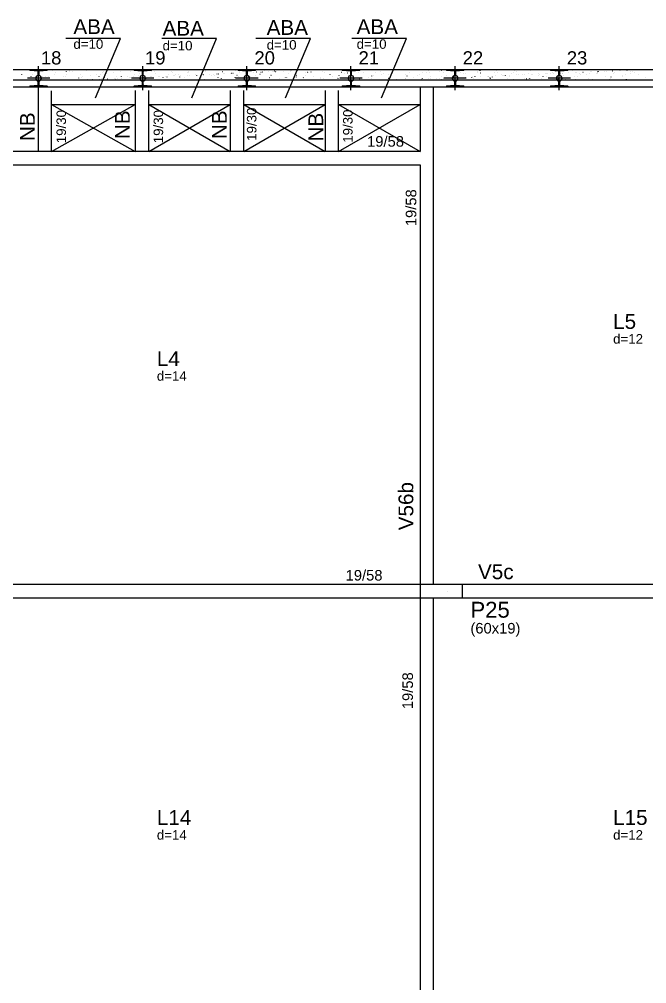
# Model space of a CAD drawing. Header units: millimetres. Extents: x 4424 to 9312, y 4538 to 9372.
# Drawn here: x 6776 to 7667, y 7634 to 9004 of the extents above; entities that cross this region are included whole.
import ezdxf

# ---------------------------------------------------------------- set-up
doc = ezdxf.new("R2010")
doc.units = ezdxf.units.MM
for name, color, linetype in [('1', 4, 'Continuous'), ('10', 13, 'Continuous'), ('11', 22, 'Continuous'), ('12', 3, 'Continuous'), ('13', 76, 'Continuous'), ('19', 5, 'Continuous'), ('241', 12, 'Continuous'), ('242', 3, 'Continuous'), ('26', 1, 'Continuous'), ('3', 2, 'Continuous'), ('49', 20, 'Continuous'), ('51', 6, 'Continuous'), ('52', 21, 'Continuous'), ('8', 5, 'Continuous'), ('9', 3, 'Continuous')]:
    doc.layers.add(name, color=color, linetype=linetype)
doc.styles.get("Standard").update_dxf_attribs({"font": 'arial.ttf'})

# ---------------------------------------------------------------- blocks, each defined once
blk = doc.blocks.new('_H9EFD498501-005')
for p, q in [((2470.034958, 4535.553027), (2470.044747, 4535.627386)), ((2482.174109, 4541.280702), (2482.247331, 4541.296935)), ((2482.78627, 4542.369462), (2482.79606, 4542.443821)), ((2485.835219, 4542.092351), (2485.908442, 4542.108584)), ((2485.880822, 4536.316236), (2485.92648, 4536.375737)), ((2489.624705, 4541.195359), (2489.670362, 4541.25486)), ((2493.946795, 4537.102664), (2493.956584, 4537.177022)), ((2513.856665, 4541.149374), (2513.902322, 4541.208875)), ((2516.578319, 4536.017374), (2516.651541, 4536.033607)), ((2517.785211, 4538.094612), (2517.795001, 4538.16897)), ((2533.785536, 4539.832123), (2533.858758, 4539.848356)), ((2534.230599, 4536.075512), (2534.276256, 4536.135013)), ((2537.446646, 4540.643771), (2537.519868, 4540.660004)), ((2537.974482, 4540.954635), (2538.020139, 4541.014136)), ((2541.799838, 4540.425011), (2541.809627, 4540.49937)), ((2552.960362, 4535.158212), (2552.970152, 4535.232571)), ((2562.206441, 4540.90865), (2562.252098, 4540.968151)), ((2565.711675, 4541.974647), (2565.721464, 4542.049006)), ((2568.189746, 4534.568795), (2568.262968, 4534.585028)), ((2576.798779, 4536.150161), (2576.808568, 4536.224519)), ((2582.580375, 4535.834788), (2582.626032, 4535.89429)), ((2585.396963, 4538.383543), (2585.470185, 4538.399776)), ((2586.324258, 4540.713911), (2586.369915, 4540.773413)), ((2589.058073, 4539.195191), (2589.131295, 4539.211424)), ((2589.550091, 4542.966596), (2589.559881, 4543.040954)), ((2600.813405, 4538.48056), (2600.823195, 4538.554918)), ((2602.238069, 4542.117126), (2602.311292, 4542.133359)), ((2610.556218, 4540.667926), (2610.601875, 4540.727428)), ((2624.725242, 4540.030196), (2624.735032, 4540.104555)), ((2630.930152, 4535.594064), (2630.975809, 4535.653566)), ((2634.674035, 4540.473187), (2634.719692, 4540.532689)), ((2635.812346, 4534.205709), (2635.822135, 4534.280068)), ((2637.00839, 4536.934963), (2637.081612, 4536.951196)), ((2640.6695, 4537.746612), (2640.742722, 4537.762845)), ((2648.563659, 4541.022145), (2648.573448, 4541.096503)), ((2653.849496, 4540.668546), (2653.922718, 4540.684779)), ((2658.905994, 4540.427202), (2658.951651, 4540.486704)), ((2659.826973, 4536.536109), (2659.836762, 4536.610467)), ((2679.279928, 4535.353341), (2679.325585, 4535.412842)), ((2683.023811, 4540.232464), (2683.069468, 4540.291965)), ((2683.73881, 4538.085745), (2683.748599, 4538.160103)), ((2685.098064, 4533.905286), (2685.172993, 4533.908558)), ((2686.971279, 4533.987072), (2687.046208, 4533.990344)), ((2688.619817, 4535.486383), (2688.693039, 4535.502616)), ((2692.280927, 4536.298032), (2692.354149, 4536.314265)), ((2695.812856, 4534.373104), (2695.887785, 4534.376375)), ((2705.460923, 4539.219967), (2705.534145, 4539.2362)), ((2705.928219, 4534.81475), (2706.003148, 4534.818022)), ((2707.255771, 4540.186479), (2707.301428, 4540.24598)), ((2707.577226, 4539.077693), (2707.587015, 4539.152052)), ((2707.801435, 4534.896537), (2707.876363, 4534.899808)), ((2716.643012, 4535.282568), (2716.71794, 4535.28584)), ((2718.84054, 4534.591657), (2718.850329, 4534.666016)), ((2722.66814, 4543.034715), (2722.741363, 4543.050948)), ((2726.758375, 4535.724215), (2726.833303, 4535.727486)), ((2727.629705, 4535.112617), (2727.675362, 4535.172118)), ((2728.63159, 4535.806001), (2728.706519, 4535.809272)), ((2731.373588, 4539.99174), (2731.419245, 4540.051241)), ((2731.591853, 4541.408093), (2731.601642, 4541.482451)), ((2737.473167, 4536.192032), (2737.548096, 4536.195304)), ((2740.231244, 4534.037803), (2740.304466, 4534.054036)), ((2742.752377, 4536.141294), (2742.762167, 4536.215652)), ((2743.892354, 4534.849452), (2743.965576, 4534.865685)), ((2747.58853, 4536.633679), (2747.663459, 4536.63695)), ((2749.461746, 4536.715465), (2749.536674, 4536.718737)), ((2755.50369, 4542.957729), (2755.513479, 4543.032087)), ((2755.605547, 4539.945755), (2755.651204, 4540.005256)), ((2757.07235, 4537.771387), (2757.145572, 4537.78762)), ((2758.002545, 4543.069584), (2758.014964, 4543.085768)), ((2758.303322, 4537.101497), (2758.378251, 4537.104768)), ((2766.590793, 4537.133242), (2766.600583, 4537.207601)), ((2768.418686, 4537.543143), (2768.493614, 4537.546414)), ((2770.291901, 4537.624929), (2770.36683, 4537.628201)), ((2774.279567, 4541.586135), (2774.352789, 4541.602368)), ((2775.979481, 4534.871893), (2776.025138, 4534.931395)), ((2777.940677, 4542.397784), (2778.0139, 4542.414017)), ((2779.133478, 4538.010961), (2779.208406, 4538.014232)), ((2779.723364, 4539.751016), (2779.769021, 4539.810518)), ((2789.248841, 4538.452607), (2789.32377, 4538.455879)), ((2790.60542, 4539.463641), (2790.61521, 4539.538)), ((2791.122057, 4538.534394), (2791.196985, 4538.537665)), ((2799.963633, 4538.920425), (2800.038562, 4538.923697)), ((2801.765945, 4534.196842), (2801.775734, 4534.271201)), ((2803.955324, 4539.705031), (2804.000981, 4539.764533)), ((2806.352322, 4542.82886), (2806.397979, 4542.888361)), ((2808.683777, 4536.322807), (2808.756999, 4536.33904)), ((2810.078997, 4539.362071), (2810.153925, 4539.365343)), ((2811.952212, 4539.443858), (2812.027141, 4539.447129)), ((2814.517257, 4541.013278), (2814.527047, 4541.087636)), ((2820.793789, 4539.829889), (2820.868717, 4539.833161)), ((2824.329258, 4534.631169), (2824.374915, 4534.690671)), ((2825.604361, 4535.188791), (2825.61415, 4535.263149)), ((2825.890994, 4540.137555), (2825.964216, 4540.153788)), ((2828.07314, 4539.510292), (2828.118798, 4539.569794)), ((2829.552104, 4540.949204), (2829.625326, 4540.965437)), ((2830.909152, 4540.271536), (2830.984081, 4540.274807)), ((2832.782367, 4540.353322), (2832.857296, 4540.356593)), ((2838.355673, 4542.005226), (2838.365463, 4542.079584)), ((2841.623944, 4540.739354), (2841.698873, 4540.742625)), ((2849.618987, 4537.51919), (2849.628777, 4537.593548)), ((2851.739307, 4541.181), (2851.814236, 4541.184271)), ((2852.3051, 4539.464307), (2852.350757, 4539.523809)), ((2853.612523, 4541.262786), (2853.687451, 4541.266058)), ((2854.702098, 4542.588136), (2854.747755, 4542.647638)), ((2860.295204, 4534.874227), (2860.368426, 4534.89046)), ((2862.4541, 4541.648818), (2862.529028, 4541.652089)), ((2872.569463, 4542.090464), (2872.644391, 4542.093736)), ((2872.679034, 4534.390445), (2872.724691, 4534.449947)), ((2873.530825, 4539.068826), (2873.540614, 4539.143185)), ((2874.442678, 4542.17225), (2874.517607, 4542.175522)), ((2876.422917, 4539.269569), (2876.468574, 4539.32907)), ((2877.502421, 4538.688975), (2877.575643, 4538.705208)), ((2881.163531, 4539.500624), (2881.236753, 4539.516857)), ((2883.284255, 4542.558282), (2883.359184, 4542.561554)), ((2893.399618, 4542.999928), (2893.474547, 4543.0032)), ((2894.343527, 4542.422559), (2894.41675, 4542.438792)), ((2895.272834, 4543.081715), (2895.347762, 4543.084986)), ((2897.369241, 4540.060775), (2897.37903, 4540.135133)), ((2900.654876, 4539.223584), (2900.700534, 4539.283085)), ((2903.051875, 4542.347412), (2903.097532, 4542.406914)), ((2908.632555, 4535.574739), (2908.642344, 4535.649097)), ((2921.028811, 4534.149722), (2921.074468, 4534.209223)), ((2921.383867, 4542.391174), (2921.393657, 4542.465532)), ((2924.772693, 4539.028845), (2924.81835, 4539.088346)), ((2929.113848, 4537.240396), (2929.18707, 4537.256629)), ((2932.544392, 4537.124375), (2932.554182, 4537.198733)), ((2932.774958, 4538.052044), (2932.84818, 4538.068277)), ((2945.954954, 4540.973979), (2946.028176, 4540.990212)), ((2949.004653, 4538.98286), (2949.05031, 4539.042361)), ((2951.401651, 4542.106689), (2951.447308, 4542.16619)), ((2956.382808, 4538.116324), (2956.392598, 4538.190682)), ((2969.378587, 4533.908998), (2969.424244, 4533.968499)), ((2973.12247, 4538.788121), (2973.168127, 4538.847623)), ((2980.397435, 4540.446723), (2980.407224, 4540.521081)), ((2980.725275, 4535.791816), (2980.798497, 4535.808049)), ((2984.386385, 4536.603464), (2984.459607, 4536.619697)), ((2991.55796, 4535.179924), (2991.567749, 4535.254282)), ((2997.354429, 4538.742136), (2997.400087, 4538.801637)), ((2997.566381, 4539.525399), (2997.639603, 4539.541632)), ((2999.751428, 4541.865965), (2999.797085, 4541.925466)), ((3004.309272, 4541.996359), (3004.319062, 4542.070717)), ((3015.396376, 4536.171872), (3015.406165, 4536.246231)), ((3021.472246, 4538.547397), (3021.517903, 4538.606899)), ((3028.147688, 4542.988308), (3028.157478, 4543.062666)), ((3032.336702, 4534.343236), (3032.409924, 4534.359469)), ((3035.997812, 4535.154885), (3036.071034, 4535.171118)), ((3039.411002, 4538.502271), (3039.420792, 4538.57663)), ((3045.704206, 4538.501412), (3045.749863, 4538.560914)), ((3048.101204, 4541.625241), (3048.146861, 4541.684742)), ((3049.177808, 4538.076819), (3049.25103, 4538.093052)), ((3063.32284, 4540.051908), (3063.332629, 4540.126266)), ((3066.385025, 4541.891568), (3066.458247, 4541.907801)), ((3069.822023, 4538.306673), (3069.86768, 4538.366175)), ((3070.046135, 4542.703216), (3070.119358, 4542.719449)), ((3074.409943, 4534.227421), (3074.419733, 4534.301779)), ((3087.161256, 4541.043856), (3087.171045, 4541.118215)), ((3094.053982, 4538.260688), (3094.099639, 4538.32019)), ((3096.45098, 4541.384517), (3096.496638, 4541.444019)), ((3098.42457, 4536.55782), (3098.434359, 4536.632178)), ((3100.789235, 4536.62824), (3100.862457, 4536.644473)), ((3117.996452, 4540.442988), (3118.069674, 4540.459221)), ((3118.171799, 4538.06595), (3118.217456, 4538.125451)), ((3121.657562, 4541.254636), (3121.730784, 4541.270869)), ((3122.336407, 4538.107456), (3122.346196, 4538.181815)), ((3142.403759, 4538.019965), (3142.449416, 4538.079466)), ((3142.788459, 4533.784346), (3142.863388, 4533.787617)), ((3144.800757, 4541.143793), (3144.846414, 4541.203295)), ((3146.174823, 4539.099405), (3146.184613, 4539.173763)), ((3152.400662, 4535.17966), (3152.473884, 4535.195893)), ((3152.903822, 4534.225992), (3152.978751, 4534.229263)), ((3154.777038, 4534.307778), (3154.851966, 4534.31105)), ((3157.438137, 4534.613369), (3157.447927, 4534.687727)), ((3163.618615, 4534.69381), (3163.693543, 4534.697081)), ((3166.521576, 4537.825226), (3166.567233, 4537.884727)), ((3169.607879, 4538.994408), (3169.681101, 4539.010641)), ((3170.18945, 4541.429804), (3170.199239, 4541.504162)), ((3173.268989, 4539.806057), (3173.342211, 4539.822289)), ((3173.733978, 4535.135456), (3173.808906, 4535.138728)), ((3175.607193, 4535.217243), (3175.682122, 4535.220514)), ((3181.349974, 4536.163005), (3181.359764, 4536.237363)), ((3184.44877, 4535.603274), (3184.523699, 4535.606546)), ((3186.448985, 4542.727991), (3186.522208, 4542.744224)), ((3190.753535, 4537.779241), (3190.799192, 4537.838742)), ((3193.150533, 4540.90307), (3193.19619, 4540.962571)), ((3194.101287, 4542.97944), (3194.111076, 4543.053799)), ((3194.564133, 4536.04492), (3194.639062, 4536.048192)), ((3196.437349, 4536.126707), (3196.512277, 4536.129978)), ((3204.012089, 4533.73108), (3204.085311, 4533.747313)), ((3205.188391, 4537.154954), (3205.19818, 4537.229312)), ((3205.278925, 4536.512738), (3205.353854, 4536.51601)), ((3214.871352, 4537.584502), (3214.917009, 4537.644004)), ((3215.394289, 4536.954385), (3215.469217, 4536.957656)), ((3217.267504, 4537.036171), (3217.342433, 4537.039442)), ((3221.219306, 4537.545828), (3221.292528, 4537.562061)), ((3224.880416, 4538.357477), (3224.953638, 4538.37371)), ((3226.109081, 4537.422203), (3226.184009, 4537.425474)), ((3229.203017, 4539.485353), (3229.212807, 4539.559711)), ((3236.224444, 4537.863849), (3236.299373, 4537.86712)), ((3238.060412, 4541.279411), (3238.133634, 4541.295644)), ((3238.09766, 4537.945635), (3238.172588, 4537.948907)), ((3239.103312, 4537.538517), (3239.148969, 4537.598019)), ((3240.363542, 4534.218554), (3240.373331, 4534.292912)), ((3241.50031, 4540.662346), (3241.545967, 4540.721847)), ((3246.939236, 4538.331667), (3247.014165, 4538.334938)), ((3253.114854, 4541.034989), (3253.124644, 4541.109347)), ((3257.0546, 4538.773313), (3257.129528, 4538.776585)), ((3258.927815, 4538.855099), (3259.002744, 4538.858371)), ((3263.221129, 4537.343778), (3263.266786, 4537.40328)), ((3264.201958, 4535.210502), (3264.211748, 4535.284861)), ((3267.769392, 4539.241131), (3267.84432, 4539.244402)), ((3272.830733, 4536.097248), (3272.903955, 4536.113481)), ((3276.491843, 4536.908897), (3276.565065, 4536.92513)), ((3276.953271, 4542.026938), (3276.96306, 4542.101296)), ((3277.884755, 4539.682777), (3277.959684, 4539.686049)), ((3279.75797, 4539.764564), (3279.832899, 4539.767835)), ((3287.453088, 4537.297793), (3287.498745, 4537.357295)), ((3288.216585, 4537.540901), (3288.226374, 4537.61526)), ((3288.599547, 4540.150595), (3288.674476, 4540.153867)), ((3289.671839, 4539.830832), (3289.745061, 4539.847065)), ((3289.850086, 4540.421622), (3289.895743, 4540.481124)), ((3298.71491, 4540.592242), (3298.789839, 4540.595513)), ((3300.588126, 4540.674028), (3300.663054, 4540.677299)), ((3309.429703, 4541.060059), (3309.504631, 4541.063331)), ((3311.570905, 4537.103055), (3311.616562, 4537.162556)), ((3312.128422, 4539.090538), (3312.138211, 4539.164896)), ((3319.545066, 4541.501706), (3319.619994, 4541.504977)), ((3321.418281, 4541.583492), (3321.49321, 4541.586764)), ((3324.44216, 4534.648669), (3324.515382, 4534.664902)), ((3328.10327, 4535.460317), (3328.176492, 4535.47655)), ((3330.259858, 4541.969524), (3330.334787, 4541.972795)), ((3335.802865, 4537.05707), (3335.848522, 4537.116571)), ((3335.966838, 4540.082486), (3335.976628, 4540.156845)), ((3338.199863, 4540.180898), (3338.24552, 4540.2404)), ((3340.375221, 4542.41117), (3340.45015, 4542.414441)), ((3341.283266, 4538.382252), (3341.356488, 4538.398485)), ((3342.248437, 4542.492956), (3342.323365, 4542.496228)), ((3347.230152, 4535.59645), (3347.239942, 4535.670809)), ((3351.090013, 4542.878988), (3351.164942, 4542.882259)), ((2469.051874, 4528.085768), (2469.051874, 4528.085768)), ((2469.051874, 4528.085768), (2469.051874, 4528.085768)), ((2469.051874, 4528.085768), (2469.051874, 4528.085768)), ((2479.565362, 4528.085768), (2479.565362, 4528.085768)), ((2479.565362, 4528.085768), (2479.565362, 4528.085768)), ((2480.801154, 4528.085768), (2480.801154, 4528.085768)), ((2480.801154, 4528.085768), (2480.801154, 4528.085768)), ((2480.905786, 4528.085768), (2480.905786, 4528.085768)), ((2480.905786, 4528.085768), (2480.905786, 4528.085768)), ((2481.195482, 4530.286228), (2481.205272, 4530.360587)), ((2482.529996, 4528.469043), (2482.603218, 4528.485276)), ((2483.483824, 4533.192407), (2483.529481, 4533.251908)), ((2492.759698, 4528.085768), (2492.759698, 4528.085768)), ((2492.759698, 4528.085768), (2492.759698, 4528.085768)), ((2499.737213, 4532.283791), (2499.810435, 4532.300024)), ((2503.398323, 4533.09544), (2503.471545, 4533.111673)), ((2503.832608, 4528.085768), (2503.832608, 4528.085768)), ((2503.832608, 4528.085768), (2503.832608, 4528.085768)), ((2503.832608, 4528.085768), (2503.832608, 4528.085768)), ((2503.857758, 4528.118545), (2503.903415, 4528.178047)), ((2504.61361, 4528.085768), (2504.61361, 4528.085768)), ((2505.033899, 4531.278177), (2505.043688, 4531.352535)), ((2507.601641, 4532.997668), (2507.647298, 4533.05717)), ((2516.467522, 4528.085768), (2516.467522, 4528.085768)), ((2528.099853, 4528.085768), (2528.099853, 4528.085768)), ((2528.099853, 4528.085768), (2528.099853, 4528.085768)), ((2528.321434, 4528.085768), (2528.321434, 4528.085768)), ((2528.321434, 4528.085768), (2528.321434, 4528.085768)), ((2528.321434, 4528.085768), (2528.321434, 4528.085768)), ((2529.048525, 4533.608576), (2529.058315, 4533.682934)), ((2531.833601, 4532.951683), (2531.879258, 4533.011185)), ((2538.946702, 4528.085768), (2538.946702, 4528.085768)), ((2538.946702, 4528.085768), (2538.946702, 4528.085768)), ((2538.946702, 4528.085768), (2538.946702, 4528.085768)), ((2540.175346, 4528.085768), (2540.175346, 4528.085768)), ((2540.175346, 4528.085768), (2540.175346, 4528.085768)), ((2540.20905, 4528.341777), (2540.218839, 4528.416135)), ((2551.34864, 4530.835211), (2551.421862, 4530.851444)), ((2551.809183, 4528.085768), (2551.809183, 4528.085768)), ((2551.809183, 4528.085768), (2551.809183, 4528.085768)), ((2551.809183, 4528.085768), (2551.809183, 4528.085768)), ((2552.029257, 4528.085768), (2552.029257, 4528.085768)), ((2552.029257, 4528.085768), (2552.029257, 4528.085768)), ((2552.367098, 4528.085768), (2552.367098, 4528.085768)), ((2555.00975, 4531.64686), (2555.082972, 4531.663093)), ((2555.951418, 4532.756944), (2555.997075, 4532.816446)), ((2560.117131, 4528.448501), (2560.19206, 4528.451772)), ((2561.990347, 4528.530287), (2562.065276, 4528.533559)), ((2563.883169, 4528.085768), (2563.883169, 4528.085768)), ((2564.047466, 4529.333725), (2564.057255, 4529.408084)), ((2570.831924, 4528.916319), (2570.906852, 4528.91959)), ((2575.737081, 4528.085768), (2575.737081, 4528.085768)), ((2576.634343, 4528.085768), (2576.634343, 4528.085768)), ((2576.634343, 4528.085768), (2576.634343, 4528.085768)), ((2580.183377, 4532.710959), (2580.229034, 4532.770461)), ((2580.947287, 4529.357965), (2581.022216, 4529.361236)), ((2582.820502, 4529.439751), (2582.895431, 4529.443023)), ((2587.590993, 4528.085768), (2587.590993, 4528.085768)), ((2587.590993, 4528.085768), (2587.590993, 4528.085768)), ((2587.590993, 4528.085768), (2587.590993, 4528.085768)), ((2588.062093, 4531.664125), (2588.071882, 4531.738483)), ((2591.662079, 4529.825783), (2591.737008, 4529.829054)), ((2597.09225, 4528.085768), (2597.09225, 4528.085768)), ((2597.09225, 4528.085768), (2597.09225, 4528.085768)), ((2597.09225, 4528.085768), (2597.09225, 4528.085768)), ((2599.444905, 4528.085768), (2599.444905, 4528.085768)), ((2599.444905, 4528.085768), (2599.444905, 4528.085768)), ((2599.444905, 4528.085768), (2599.444905, 4528.085768)), ((2600.901588, 4528.085768), (2600.901588, 4528.085768)), ((2601.777442, 4530.267429), (2601.852371, 4530.270701)), ((2602.960067, 4529.386632), (2603.033289, 4529.402865)), ((2603.650658, 4530.349216), (2603.725586, 4530.352487)), ((2604.301194, 4532.516221), (2604.346851, 4532.575722)), ((2606.621177, 4530.19828), (2606.694399, 4530.214513)), ((2611.298817, 4528.085768), (2611.298817, 4528.085768)), ((2611.298817, 4528.085768), (2611.298817, 4528.085768)), ((2611.97393, 4533.213761), (2611.983719, 4533.288119)), ((2612.492235, 4530.735247), (2612.567163, 4530.738519)), ((2619.801173, 4533.120215), (2619.874395, 4533.136448)), ((2622.607598, 4531.176893), (2622.682526, 4531.180165)), ((2623.152729, 4528.085768), (2623.152729, 4528.085768)), ((2623.152729, 4528.085768), (2623.152729, 4528.085768)), ((2624.480813, 4531.25868), (2624.555742, 4531.261951)), ((2625.168833, 4528.085768), (2625.168833, 4528.085768)), ((2625.168833, 4528.085768), (2625.168833, 4528.085768)), ((2628.533154, 4532.470236), (2628.578811, 4532.529737)), ((2633.32239, 4531.644711), (2633.397319, 4531.647983)), ((2635.00664, 4528.085768), (2635.00664, 4528.085768)), ((2643.437753, 4532.086358), (2643.512682, 4532.089629)), ((2645.310969, 4532.168144), (2645.385897, 4532.171415)), ((2646.860552, 4528.085768), (2646.860552, 4528.085768)), ((2646.860552, 4528.085768), (2646.860552, 4528.085768)), ((2646.860552, 4528.085768), (2646.860552, 4528.085768)), ((2647.07566, 4529.719673), (2647.085449, 4529.794032)), ((2649.436078, 4528.085768), (2649.436078, 4528.085768)), ((2652.650971, 4532.275497), (2652.696628, 4532.334998)), ((2654.152545, 4532.554176), (2654.227474, 4532.557447)), ((2655.237798, 4528.085768), (2655.237798, 4528.085768)), ((2658.232604, 4528.7497), (2658.305826, 4528.765933)), ((2658.714464, 4528.085768), (2658.714464, 4528.085768)), ((2658.714464, 4528.085768), (2658.714464, 4528.085768)), ((2658.714464, 4528.085768), (2658.714464, 4528.085768)), ((2664.267909, 4532.995822), (2664.342837, 4532.999093)), ((2666.141124, 4533.077608), (2666.216053, 4533.08088)), ((2670.568376, 4528.085768), (2670.568376, 4528.085768)), ((2670.568376, 4528.085768), (2670.568376, 4528.085768)), ((2670.987497, 4531.26931), (2670.997287, 4531.343668)), ((2671.4126, 4531.671635), (2671.485822, 4531.687868)), ((2673.703324, 4528.085768), (2673.703324, 4528.085768)), ((2673.703324, 4528.085768), (2673.703324, 4528.085768)), ((2674.982701, 4533.46364), (2675.057629, 4533.466911)), ((2676.88293, 4532.229512), (2676.928587, 4532.289013)), ((2682.422288, 4528.085768), (2682.422288, 4528.085768)), ((2682.422288, 4528.085768), (2682.422288, 4528.085768)), ((2694.2762, 4528.085768), (2694.2762, 4528.085768)), ((2694.825913, 4532.261258), (2694.835703, 4532.335617)), ((2697.970569, 4528.085768), (2697.970569, 4528.085768)), ((2701.000747, 4532.034773), (2701.046404, 4532.094275)), ((2706.130112, 4528.085768), (2706.130112, 4528.085768)), ((2713.383346, 4528.085768), (2713.383346, 4528.085768)), ((2713.383346, 4528.085768), (2713.383346, 4528.085768)), ((2717.984023, 4528.085768), (2717.984023, 4528.085768)), ((2717.984023, 4528.085768), (2717.984023, 4528.085768)), ((2717.984023, 4528.085768), (2717.984023, 4528.085768)), ((2722.237814, 4528.085768), (2722.237814, 4528.085768)), ((2722.237814, 4528.085768), (2722.237814, 4528.085768)), ((2723.024027, 4530.223055), (2723.097249, 4530.239288)), ((2725.232707, 4531.988788), (2725.278364, 4532.04829)), ((2729.837935, 4528.085768), (2729.837935, 4528.085768)), ((2729.837935, 4528.085768), (2729.837935, 4528.085768)), ((2730.001065, 4529.324858), (2730.010854, 4529.399217)), ((2741.691847, 4528.085768), (2741.691847, 4528.085768)), ((2741.691847, 4528.085768), (2741.691847, 4528.085768)), ((2746.505059, 4528.085768), (2746.505059, 4528.085768)), ((2749.350523, 4531.794049), (2749.396181, 4531.853551)), ((2753.545759, 4528.085768), (2753.545759, 4528.085768)), ((2753.839481, 4530.316807), (2753.84927, 4530.391165)), ((2765.399671, 4528.085768), (2765.399671, 4528.085768)), ((2770.772304, 4528.085768), (2770.772304, 4528.085768)), ((2770.772304, 4528.085768), (2770.772304, 4528.085768)), ((2771.528895, 4528.085768), (2771.528895, 4528.085768)), ((2771.528895, 4528.085768), (2771.528895, 4528.085768)), ((2773.582483, 4531.748064), (2773.62814, 4531.807566)), ((2774.635454, 4528.774475), (2774.708676, 4528.790708)), ((2777.253583, 4528.085768), (2777.253583, 4528.085768)), ((2777.253583, 4528.085768), (2777.253583, 4528.085768)), ((2777.253583, 4528.085768), (2777.253583, 4528.085768)), ((2777.854107, 4532.647206), (2777.863897, 4532.721564)), ((2789.107495, 4528.085768), (2789.107495, 4528.085768)), ((2789.107495, 4528.085768), (2789.107495, 4528.085768)), ((2789.107495, 4528.085768), (2789.107495, 4528.085768)), ((2791.842671, 4532.589224), (2791.915893, 4532.605457)), ((2795.039549, 4528.085768), (2795.039549, 4528.085768)), ((2795.503781, 4533.400872), (2795.577003, 4533.417105)), ((2797.7003, 4531.553326), (2797.745957, 4531.612827)), ((2800.961406, 4528.085768), (2800.961406, 4528.085768)), ((2800.961406, 4528.085768), (2800.961406, 4528.085768)), ((2812.815318, 4528.085768), (2812.815318, 4528.085768)), ((2812.853048, 4528.372356), (2812.862838, 4528.446714)), ((2819.306795, 4528.085768), (2819.306795, 4528.085768)), ((2819.306795, 4528.085768), (2819.306795, 4528.085768)), ((2821.93226, 4531.50734), (2821.977917, 4531.566842)), ((2824.66923, 4528.085768), (2824.66923, 4528.085768)), ((2829.674443, 4528.085768), (2829.674443, 4528.085768)), ((2829.674443, 4528.085768), (2829.674443, 4528.085768)), ((2829.674443, 4528.085768), (2829.674443, 4528.085768)), ((2836.523142, 4528.085768), (2836.523142, 4528.085768)), ((2836.523142, 4528.085768), (2836.523142, 4528.085768)), ((2836.523142, 4528.085768), (2836.523142, 4528.085768)), ((2836.867675, 4530.702755), (2836.877464, 4530.777113)), ((2843.454098, 4531.140644), (2843.52732, 4531.156877)), ((2843.57404, 4528.085768), (2843.57404, 4528.085768)), ((2846.050076, 4531.312602), (2846.095733, 4531.372103)), ((2847.115208, 4531.952292), (2847.18843, 4531.968525)), ((2848.377054, 4528.085768), (2848.377054, 4528.085768)), ((2848.377054, 4528.085768), (2848.377054, 4528.085768)), ((2848.377054, 4528.085768), (2848.377054, 4528.085768)), ((2860.230966, 4528.085768), (2860.230966, 4528.085768)), ((2860.230966, 4528.085768), (2860.230966, 4528.085768)), ((2860.779512, 4532.252391), (2860.789302, 4532.326749)), ((2867.841285, 4528.085768), (2867.841285, 4528.085768)), ((2867.841285, 4528.085768), (2867.841285, 4528.085768)), ((2870.282036, 4531.266617), (2870.327693, 4531.326118)), ((2872.084878, 4528.085768), (2872.084878, 4528.085768)), ((2872.084878, 4528.085768), (2872.084878, 4528.085768)), ((2883.938789, 4528.085768), (2883.938789, 4528.085768)), ((2884.617928, 4533.24434), (2884.627718, 4533.318698)), ((2887.819991, 4528.085768), (2887.819991, 4528.085768)), ((2887.819991, 4528.085768), (2887.819991, 4528.085768)), ((2887.819991, 4528.085768), (2887.819991, 4528.085768)), ((2892.10853, 4528.085768), (2892.10853, 4528.085768)), ((2894.399853, 4531.071878), (2894.44551, 4531.131379)), ((2895.065525, 4529.692064), (2895.138747, 4529.708297)), ((2895.792701, 4528.085768), (2895.792701, 4528.085768)), ((2895.792701, 4528.085768), (2895.792701, 4528.085768)), ((2895.792701, 4528.085768), (2895.792701, 4528.085768)), ((2895.881242, 4528.758303), (2895.891032, 4528.832662)), ((2898.726635, 4530.503713), (2898.799857, 4530.519946)), ((2907.646613, 4528.085768), (2907.646613, 4528.085768)), ((2907.646613, 4528.085768), (2907.646613, 4528.085768)), ((2907.646613, 4528.085768), (2907.646613, 4528.085768)), ((2911.906631, 4533.425647), (2911.979853, 4533.44188)), ((2916.375775, 4528.085768), (2916.375775, 4528.085768)), ((2916.375775, 4528.085768), (2916.375775, 4528.085768)), ((2918.631812, 4531.025893), (2918.67747, 4531.085394)), ((2919.500525, 4528.085768), (2919.500525, 4528.085768)), ((2919.500525, 4528.085768), (2919.500525, 4528.085768)), ((2919.79308, 4530.30794), (2919.802869, 4530.382298)), ((2931.354437, 4528.085768), (2931.354437, 4528.085768)), ((2931.354437, 4528.085768), (2931.354437, 4528.085768)), ((2940.64302, 4528.085768), (2940.64302, 4528.085768)), ((2942.749629, 4530.831154), (2942.795286, 4530.890656)), ((2943.208349, 4528.085768), (2943.208349, 4528.085768)), ((2943.631496, 4531.299888), (2943.641285, 4531.374247)), ((2945.965539, 4528.085768), (2945.965539, 4528.085768)), ((2945.965539, 4528.085768), (2945.965539, 4528.085768)), ((2945.965539, 4528.085768), (2945.965539, 4528.085768)), ((2946.676952, 4528.243484), (2946.750174, 4528.259717)), ((2950.338062, 4529.055133), (2950.411284, 4529.071366)), ((2955.062261, 4528.085768), (2955.062261, 4528.085768)), ((2963.518058, 4531.977068), (2963.59128, 4531.993301)), ((2964.910265, 4528.085768), (2964.910265, 4528.085768)), ((2964.910265, 4528.085768), (2964.910265, 4528.085768)), ((2966.916172, 4528.085768), (2966.916172, 4528.085768)), ((2966.916172, 4528.085768), (2966.916172, 4528.085768)), ((2966.916172, 4528.085768), (2966.916172, 4528.085768)), ((2966.981589, 4530.785169), (2967.027246, 4530.844671)), ((2967.646122, 4533.630287), (2967.655912, 4533.704646)), ((2978.770084, 4528.085768), (2978.770084, 4528.085768)), ((2978.770084, 4528.085768), (2978.770084, 4528.085768)), ((2978.806647, 4528.363488), (2978.816436, 4528.437847)), ((2989.177511, 4528.085768), (2989.177511, 4528.085768)), ((2990.623996, 4528.085768), (2990.623996, 4528.085768)), ((2990.623996, 4528.085768), (2990.623996, 4528.085768)), ((2991.099406, 4530.59043), (2991.145063, 4530.649932)), ((3002.477908, 4528.085768), (3002.477908, 4528.085768)), ((3002.645063, 4529.355437), (3002.654853, 4529.429795)), ((3004.111087, 4528.085768), (3004.111087, 4528.085768)), ((3004.111087, 4528.085768), (3004.111087, 4528.085768)), ((3012.26957, 4528.085768), (3012.26957, 4528.085768)), ((3012.26957, 4528.085768), (3012.26957, 4528.085768)), ((3013.444756, 4528.085768), (3013.444756, 4528.085768)), ((3013.444756, 4528.085768), (3013.444756, 4528.085768)), ((3014.33182, 4528.085768), (3014.33182, 4528.085768)), ((3015.129485, 4530.528488), (3015.202707, 4530.544721)), ((3015.331365, 4530.544445), (3015.377022, 4530.603947)), ((3017.728363, 4533.668274), (3017.774021, 4533.727776)), ((3017.807527, 4528.32756), (3017.882455, 4528.330832)), ((3026.185732, 4528.085768), (3026.185732, 4528.085768)), ((3026.185732, 4528.085768), (3026.185732, 4528.085768)), ((3026.185732, 4528.085768), (3026.185732, 4528.085768)), ((3026.65969, 4531.685836), (3026.669479, 4531.760194)), ((3027.92289, 4528.769207), (3027.997819, 4528.772478)), ((3029.796105, 4528.850993), (3029.871034, 4528.854264)), ((3037.712001, 4528.085768), (3037.712001, 4528.085768)), ((3038.039644, 4528.085768), (3038.039644, 4528.085768)), ((3038.039644, 4528.085768), (3038.039644, 4528.085768)), ((3038.039644, 4528.085768), (3038.039644, 4528.085768)), ((3038.637682, 4529.237025), (3038.712611, 4529.240296)), ((3039.449182, 4530.349707), (3039.494839, 4530.409208)), ((3048.753045, 4529.678671), (3048.827974, 4529.681942)), ((3049.893555, 4528.085768), (3049.893555, 4528.085768)), ((3049.893555, 4528.085768), (3049.893555, 4528.085768)), ((3050.571527, 4533.235472), (3050.581316, 4533.309831)), ((3050.626261, 4529.760457), (3050.701189, 4529.763729)), ((3059.467838, 4530.146489), (3059.542766, 4530.14976)), ((3061.747467, 4528.085768), (3061.747467, 4528.085768)), ((3061.747467, 4528.085768), (3061.747467, 4528.085768)), ((3061.979246, 4528.085768), (3061.979246, 4528.085768)), ((3061.979246, 4528.085768), (3061.979246, 4528.085768)), ((3062.256635, 4528.085768), (3062.256635, 4528.085768)), ((3062.256635, 4528.085768), (3062.256635, 4528.085768)), ((3063.681142, 4530.303722), (3063.726799, 4530.363223)), ((3066.07814, 4533.42755), (3066.123797, 4533.487052)), ((3066.740912, 4529.079908), (3066.814134, 4529.096141)), ((3069.583201, 4530.588135), (3069.658129, 4530.591406)), ((3071.456416, 4530.669921), (3071.531345, 4530.673193)), ((3073.601379, 4528.085768), (3073.601379, 4528.085768)), ((3080.297993, 4531.055953), (3080.372922, 4531.059224)), ((3083.948129, 4532.894656), (3084.021351, 4532.910889)), ((3085.455291, 4528.085768), (3085.455291, 4528.085768)), ((3085.455291, 4528.085768), (3085.455291, 4528.085768)), ((3085.455291, 4528.085768), (3085.455291, 4528.085768)), ((3085.673257, 4529.741385), (3085.683047, 4529.815743)), ((3086.246491, 4528.085768), (3086.246491, 4528.085768)), ((3087.609239, 4533.706305), (3087.682461, 4533.722538)), ((3087.798959, 4530.108983), (3087.844616, 4530.168484)), ((3090.413356, 4531.497599), (3090.488285, 4531.500871)), ((3092.286572, 4531.579386), (3092.3615, 4531.582657)), ((3097.309203, 4528.085768), (3097.309203, 4528.085768)), ((3097.309203, 4528.085768), (3097.309203, 4528.085768)), ((3097.309203, 4528.085768), (3097.309203, 4528.085768)), ((3101.128148, 4531.965417), (3101.203077, 4531.968689)), ((3109.163115, 4528.085768), (3109.163115, 4528.085768)), ((3109.163115, 4528.085768), (3109.163115, 4528.085768)), ((3109.585094, 4531.291021), (3109.594884, 4531.365379)), ((3110.513736, 4528.085768), (3110.513736, 4528.085768)), ((3110.513736, 4528.085768), (3110.513736, 4528.085768)), ((3111.243512, 4532.407063), (3111.31844, 4532.410335)), ((3112.030918, 4530.062998), (3112.076575, 4530.122499)), ((3113.116727, 4532.48885), (3113.191656, 4532.492121)), ((3114.427916, 4533.186827), (3114.473573, 4533.246328)), ((3120.402184, 4528.085768), (3120.402184, 4528.085768)), ((3120.402184, 4528.085768), (3120.402184, 4528.085768)), ((3120.402184, 4528.085768), (3120.402184, 4528.085768)), ((3121.017027, 4528.085768), (3121.017027, 4528.085768)), ((3121.017027, 4528.085768), (3121.017027, 4528.085768)), ((3121.958304, 4532.874881), (3122.033232, 4532.878153)), ((3132.073667, 4533.316528), (3132.148596, 4533.319799)), ((3132.870939, 4528.085768), (3132.870939, 4528.085768)), ((3133.423511, 4532.28297), (3133.4333, 4532.357328)), ((3133.946882, 4533.398314), (3134.021811, 4533.401586)), ((3134.780981, 4528.085768), (3134.780981, 4528.085768)), ((3135.559556, 4531.446076), (3135.632778, 4531.462309)), ((3136.148735, 4529.868259), (3136.194392, 4529.927761)), ((3139.220666, 4532.257725), (3139.293888, 4532.273958)), ((3144.72485, 4528.085768), (3144.72485, 4528.085768)), ((3156.578762, 4528.085768), (3156.578762, 4528.085768)), ((3156.578762, 4528.085768), (3156.578762, 4528.085768)), ((3156.578762, 4528.085768), (3156.578762, 4528.085768)), ((3159.048227, 4528.085768), (3159.048227, 4528.085768)), ((3159.048227, 4528.085768), (3159.048227, 4528.085768)), ((3160.380695, 4529.822274), (3160.426352, 4529.881776)), ((3162.777693, 4532.946103), (3162.82335, 4533.005604)), ((3168.432674, 4528.085768), (3168.432674, 4528.085768)), ((3168.432674, 4528.085768), (3168.432674, 4528.085768)), ((3168.598662, 4529.34657), (3168.608451, 4529.420928)), ((3178.547732, 4528.085768), (3178.547732, 4528.085768)), ((3178.547732, 4528.085768), (3178.547732, 4528.085768)), ((3178.547732, 4528.085768), (3178.547732, 4528.085768)), ((3180.286586, 4528.085768), (3180.286586, 4528.085768)), ((3180.286586, 4528.085768), (3180.286586, 4528.085768)), ((3183.315472, 4528.085768), (3183.315472, 4528.085768)), ((3184.498512, 4529.627535), (3184.544169, 4529.687037)), ((3187.170983, 4529.997497), (3187.244205, 4530.01373)), ((3190.832093, 4530.809145), (3190.905315, 4530.825378)), ((3192.140498, 4528.085768), (3192.140498, 4528.085768)), ((3192.437078, 4530.338518), (3192.446867, 4530.412877)), ((3203.99441, 4528.085768), (3203.99441, 4528.085768)), ((3207.582717, 4528.085768), (3207.582717, 4528.085768)), ((3207.582717, 4528.085768), (3207.582717, 4528.085768)), ((3208.730471, 4529.58155), (3208.776128, 4529.641052)), ((3211.127469, 4532.705379), (3211.173126, 4532.764881)), ((3215.848322, 4528.085768), (3215.848322, 4528.085768)), ((3215.848322, 4528.085768), (3215.848322, 4528.085768)), ((3215.848322, 4528.085768), (3215.848322, 4528.085768)), ((3216.451705, 4532.668917), (3216.461494, 4532.743276)), ((3227.702233, 4528.085768), (3227.702233, 4528.085768)), ((3227.702233, 4528.085768), (3227.702233, 4528.085768)), ((3227.702233, 4528.085768), (3227.702233, 4528.085768)), ((3231.849962, 4528.085768), (3231.849962, 4528.085768)), ((3232.848288, 4529.386812), (3232.893945, 4529.446313)), ((3236.69328, 4528.085768), (3236.69328, 4528.085768)), ((3236.69328, 4528.085768), (3236.69328, 4528.085768)), ((3236.69328, 4528.085768), (3236.69328, 4528.085768)), ((3238.78241, 4528.548917), (3238.855632, 4528.56515)), ((3239.556145, 4528.085768), (3239.556145, 4528.085768)), ((3239.556145, 4528.085768), (3239.556145, 4528.085768)), ((3242.44352, 4529.360565), (3242.516742, 4529.376798)), ((3251.410057, 4528.085768), (3251.410057, 4528.085768)), ((3251.450645, 4528.394067), (3251.460435, 4528.468425)), ((3255.623516, 4532.2825), (3255.696738, 4532.298733)), ((3256.117207, 4528.085768), (3256.117207, 4528.085768)), ((3256.117207, 4528.085768), (3256.117207, 4528.085768)), ((3257.080248, 4529.340827), (3257.125905, 4529.400328)), ((3259.477246, 4532.464655), (3259.522903, 4532.524157)), ((3263.263969, 4528.085768), (3263.263969, 4528.085768)), ((3275.117881, 4528.085768), (3275.117881, 4528.085768)), ((3275.117881, 4528.085768), (3275.117881, 4528.085768)), ((3275.117881, 4528.085768), (3275.117881, 4528.085768)), ((3275.465272, 4530.724466), (3275.475062, 4530.798825)), ((3280.384452, 4528.085768), (3280.384452, 4528.085768)), ((3281.198064, 4529.146088), (3281.243722, 4529.205589)), ((3286.971793, 4528.085768), (3286.971793, 4528.085768)), ((3286.971793, 4528.085768), (3286.971793, 4528.085768)), ((3286.971793, 4528.085768), (3286.971793, 4528.085768)), ((3294.838828, 4528.085768), (3294.838828, 4528.085768)), ((3294.838828, 4528.085768), (3294.838828, 4528.085768)), ((3298.825705, 4528.085768), (3298.825705, 4528.085768)), ((3298.825705, 4528.085768), (3298.825705, 4528.085768)), ((3299.377109, 4532.274102), (3299.386899, 4532.348461)), ((3304.651698, 4528.085768), (3304.651698, 4528.085768)), ((3304.651698, 4528.085768), (3304.651698, 4528.085768)), ((3305.430024, 4529.100103), (3305.475681, 4529.159604)), ((3307.234943, 4530.83392), (3307.308165, 4530.850153)), ((3307.827022, 4532.223932), (3307.872679, 4532.283433)), ((3310.679616, 4528.085768), (3310.679616, 4528.085768)), ((3310.679616, 4528.085768), (3310.679616, 4528.085768)), ((3322.533528, 4528.085768), (3322.533528, 4528.085768)), ((3323.215525, 4533.266051), (3323.225315, 4533.340409)), ((3328.918943, 4528.085768), (3328.918943, 4528.085768)), ((3329.547841, 4528.905364), (3329.593498, 4528.964866)), ((3334.38744, 4528.085768), (3334.38744, 4528.085768)), ((3334.38744, 4528.085768), (3334.38744, 4528.085768)), ((3334.38744, 4528.085768), (3334.38744, 4528.085768)), ((3334.478839, 4528.780015), (3334.488629, 4528.854373)), ((3346.241352, 4528.085768), (3346.241352, 4528.085768)), ((3346.241352, 4528.085768), (3346.241352, 4528.085768)), ((3346.241352, 4528.085768), (3346.241352, 4528.085768)), ((3352.984376, 4528.085768), (3352.984376, 4528.085768)), ((3352.984376, 4528.085768), (3352.984376, 4528.085768)), ((3353.186188, 4528.085768), (3353.186188, 4528.085768)), ((3353.186188, 4528.085768), (3353.186188, 4528.085768)), ((3353.779801, 4528.859379), (3353.825458, 4528.918881)), ((3356.176799, 4531.983208), (3356.222456, 4532.042709)), ((3358.095264, 4528.085768), (3358.095264, 4528.085768)), ((3358.095264, 4528.085768), (3358.095264, 4528.085768))]:
    blk.add_line(p, q)

msp = doc.modelspace()

# ---------------------------------------------------------------- linework, layer by layer
at = {"layer": '1'}
for p, q in [((7345.6, 8907.6), (7345.6, 8816)), ((6802.6, 8902.5), (6802.6, 8816)), ((6821.6, 8816), (6821.6, 8902)), ((6940.6, 8902.5), (6940.6, 8816)), ((6959.6, 8816), (6959.6, 8902.5)), ((7075.6, 8902.5), (7075.6, 8816)), ((7094.6, 8816), (7094.6, 8902.5)), ((7210.6, 8902.5), (7210.6, 8816)), ((7229.6, 8816), (7229.6, 8902.5)), ((6821.6, 8882.5), (6940.6, 8882.5)), ((6959.6, 8882.5), (7075.6, 8882.5)), ((7094.6, 8882.5), (7210.6, 8882.5)), ((7229.6, 8882.5), (7345.6, 8882.5))]:
    msp.add_line(p, q, dxfattribs=at)
at = {"layer": '1', "linetype": 'Continuous'}
msp.add_line((6821.6, 8882.5), (6940.6, 8882.5), dxfattribs=at)
at = {"layer": '1'}
for points in [[(7364.6, 8806.5), (7364.6, 8907.6)], [(7345.6, 8816), (6616.1, 8816)], [(6616.1, 8797), (7345.6, 8797)], [(7345.6, 8797), (7345.6, 8201)], [(7364.6, 8201), (7364.6, 8806.5)], [(8259.8, 8201), (5919.1, 8201)], [(7345.6, 8201), (7345.6, 8182)], [(5919.1, 8182), (8259.9, 8182)], [(7345.6, 8182), (7345.6, 7522)], [(7364.6, 7522), (7364.6, 8182)]]:
    msp.add_lwpolyline(points, dxfattribs=at)
at = {"layer": '241'}
for p, q in [((6821.6, 8816), (6940.6, 8882.5)), ((6821.6, 8882.5), (6940.6, 8816)), ((6959.6, 8882.5), (7075.6, 8816)), ((6959.6, 8816), (7075.6, 8882.5)), ((7094.6, 8816), (7210.6, 8882.5)), ((7094.6, 8882.5), (7210.6, 8816)), ((7229.6, 8882.5), (7345.6, 8816)), ((7229.6, 8816), (7345.6, 8882.5))]:
    msp.add_line(p, q, dxfattribs=at)
at = {"layer": '242'}
msp.add_line((7384.1, 8191.5), (7384.1, 8191.5), dxfattribs=at)
at = {"layer": '26'}
for p, q in [((6919.4, 8976.6), (6841.8, 8976.6)), ((6884.2, 8892.1), (6919.4, 8976.6)), ((7055.9, 8976.6), (6978.3, 8976.6)), ((7020.7, 8892.1), (7055.9, 8976.6)), ((7189.4, 8976.6), (7111.8, 8976.6)), ((7154.2, 8892.1), (7189.4, 8976.6)), ((7325.9, 8976.6), (7248.3, 8976.6)), ((7290.7, 8892.1), (7325.9, 8976.6))]:
    msp.add_line(p, q, dxfattribs=at)
at = {"layer": '3'}
msp.add_lwpolyline([(7345.6, 8182), (7405.6, 8182), (7405.6, 8201), (7345.6, 8201), (7345.6, 8182)], dxfattribs=at)
at = {"layer": '49'}
for p, q in [((4496.2, 8932.6), (8286.5, 8932.6)), ((6669.9, 8917.6), (8266.6, 8917.6)), ((4779.7, 8907.6), (8256.6, 8907.6))]:
    msp.add_line(p, q, dxfattribs=at)
at = {"layer": '51'}
for p, q in [((6790.6, 8931.8), (6790.6, 8932.6)), ((6790.6, 8932.6), (6815.6, 8932.6)), ((6802.3, 8930.2), (6791.1, 8931.2)), ((6803.1, 8903.3), (6803.1, 8937)), ((6815.2, 8931.2), (6804, 8930.2)), ((6815.6, 8932.6), (6815.6, 8931.8)), ((6938.6, 8931.8), (6938.6, 8932.6)), ((6938.6, 8932.6), (6963.6, 8932.6)), ((6950.3, 8930.2), (6939.1, 8931.2)), ((6951.1, 8903.3), (6951.1, 8937)), ((6963.2, 8931.2), (6952, 8930.2)), ((6963.6, 8932.6), (6963.6, 8931.8)), ((7086.6, 8931.8), (7086.6, 8932.6)), ((7086.6, 8932.6), (7111.6, 8932.6)), ((7098.3, 8930.2), (7087.1, 8931.2)), ((7099.1, 8903.3), (7099.1, 8937)), ((7111.2, 8931.2), (7100, 8930.2)), ((7111.6, 8932.6), (7111.6, 8931.8)), ((7234.6, 8931.8), (7234.6, 8932.6)), ((7234.6, 8932.6), (7259.6, 8932.6)), ((7246.3, 8930.2), (7235.1, 8931.2)), ((7247.1, 8903.3), (7247.1, 8937)), ((7259.2, 8931.2), (7248, 8930.2)), ((7259.6, 8932.6), (7259.6, 8931.8)), ((7382.6, 8931.8), (7382.6, 8932.6)), ((7382.6, 8932.6), (7407.6, 8932.6)), ((7394.3, 8930.2), (7383.1, 8931.2)), ((7395.1, 8903.3), (7395.1, 8937)), ((7407.2, 8931.2), (7396, 8930.2)), ((7407.6, 8932.6), (7407.6, 8931.8)), ((7530.6, 8931.8), (7530.6, 8932.6)), ((7530.6, 8932.6), (7555.6, 8932.6)), ((7542.3, 8930.2), (7531.1, 8931.2)), ((7543.1, 8903.3), (7543.1, 8937)), ((7555.2, 8931.2), (7544, 8930.2)), ((7555.6, 8932.6), (7555.6, 8931.8)), ((6819, 8920.1), (6787.2, 8920.1)), ((6802.7, 8924.1), (6802.7, 8929.6)), ((6803.5, 8929.6), (6803.5, 8924.1)), ((6967, 8920.1), (6935.2, 8920.1)), ((6950.7, 8924.1), (6950.7, 8929.6)), ((6951.5, 8929.6), (6951.5, 8924.1)), ((7115, 8920.1), (7083.2, 8920.1)), ((7098.7, 8924.1), (7098.7, 8929.6)), ((7099.5, 8929.6), (7099.5, 8924.1)), ((7263, 8920.1), (7231.2, 8920.1)), ((7246.7, 8924.1), (7246.7, 8929.6)), ((7247.5, 8929.6), (7247.5, 8924.1)), ((7411, 8920.1), (7379.2, 8920.1)), ((7394.7, 8924.1), (7394.7, 8929.6)), ((7395.5, 8929.6), (7395.5, 8924.1)), ((7559, 8920.1), (7527.2, 8920.1)), ((7542.7, 8924.1), (7542.7, 8929.6)), ((7543.5, 8929.6), (7543.5, 8924.1)), ((6790.6, 8907.6), (6790.6, 8908.4)), ((6815.6, 8907.6), (6790.6, 8907.6)), ((6791.1, 8909), (6802.3, 8910)), ((6802.7, 8910.6), (6802.7, 8916.1)), ((6803.5, 8916.1), (6803.5, 8910.6)), ((6804, 8910), (6815.2, 8909)), ((6815.6, 8908.4), (6815.6, 8907.6)), ((6938.6, 8907.6), (6938.6, 8908.4)), ((6963.6, 8907.6), (6938.6, 8907.6)), ((6939.1, 8909), (6950.3, 8910)), ((6950.7, 8910.6), (6950.7, 8916.1)), ((6951.5, 8916.1), (6951.5, 8910.6)), ((6952, 8910), (6963.2, 8909)), ((6963.6, 8908.4), (6963.6, 8907.6)), ((7086.6, 8907.6), (7086.6, 8908.4)), ((7111.6, 8907.6), (7086.6, 8907.6)), ((7087.1, 8909), (7098.3, 8910)), ((7098.7, 8910.6), (7098.7, 8916.1)), ((7099.5, 8916.1), (7099.5, 8910.6)), ((7100, 8910), (7111.2, 8909)), ((7111.6, 8908.4), (7111.6, 8907.6)), ((7234.6, 8907.6), (7234.6, 8908.4)), ((7259.6, 8907.6), (7234.6, 8907.6)), ((7235.1, 8909), (7246.3, 8910)), ((7246.7, 8910.6), (7246.7, 8916.1)), ((7247.5, 8916.1), (7247.5, 8910.6)), ((7248, 8910), (7259.2, 8909)), ((7259.6, 8908.4), (7259.6, 8907.6)), ((7382.6, 8907.6), (7382.6, 8908.4)), ((7407.6, 8907.6), (7382.6, 8907.6)), ((7383.1, 8909), (7394.3, 8910)), ((7394.7, 8910.6), (7394.7, 8916.1)), ((7395.5, 8916.1), (7395.5, 8910.6)), ((7396, 8910), (7407.2, 8909)), ((7407.6, 8908.4), (7407.6, 8907.6)), ((7530.6, 8907.6), (7530.6, 8908.4)), ((7555.6, 8907.6), (7530.6, 8907.6)), ((7531.1, 8909), (7542.3, 8910)), ((7542.7, 8910.6), (7542.7, 8916.1)), ((7543.5, 8916.1), (7543.5, 8910.6)), ((7544, 8910), (7555.2, 8909)), ((7555.6, 8908.4), (7555.6, 8907.6))]:
    msp.add_line(p, q, dxfattribs=at)
for centre, radius, start, end in [((6791.3, 8931.8), 0.625, 180, 256.8612), ((6815, 8931.8), 0.625, 283.1388, 0), ((6939.3, 8931.8), 0.625, 180, 256.8612), ((6963, 8931.8), 0.625, 283.1388, 0), ((7087.3, 8931.8), 0.625, 180, 256.8612), ((7111, 8931.8), 0.625, 283.1388, 0), ((7235.3, 8931.8), 0.625, 180, 256.8612), ((7259, 8931.8), 0.625, 283.1388, 0), ((7383.3, 8931.8), 0.625, 180, 256.8612), ((7407, 8931.8), 0.625, 283.1388, 0), ((7531.3, 8931.8), 0.625, 180, 256.8612), ((7555, 8931.8), 0.625, 283.1388, 0), ((6803.1, 8920.1), 4, 95.6441, 264.3559), ((6802.1, 8929.6), 0.625, 0, 76.8612), ((6804.2, 8929.6), 0.625, 103.1389, 180.105), ((6803.1, 8920.1), 4, 275.6441, 84.3559), ((6951.1, 8920.1), 4, 95.6441, 264.3559), ((6950.1, 8929.6), 0.625, 0, 76.8612), ((6952.2, 8929.6), 0.625, 103.1389, 180.105), ((6951.1, 8920.1), 4, 275.6441, 84.3559), ((7099.1, 8920.1), 4, 95.6441, 264.3559), ((7098.1, 8929.6), 0.625, 0, 76.8612), ((7100.2, 8929.6), 0.625, 103.1389, 180.105), ((7099.1, 8920.1), 4, 275.6441, 84.3559), ((7247.1, 8920.1), 4, 95.6441, 264.3559), ((7246.1, 8929.6), 0.625, 0, 76.8612), ((7248.2, 8929.6), 0.625, 103.1389, 180.105), ((7247.1, 8920.1), 4, 275.6441, 84.3559), ((7395.1, 8920.1), 4, 95.6441, 264.3559), ((7394.1, 8929.6), 0.625, 0, 76.8612), ((7396.2, 8929.6), 0.625, 103.1389, 180.105), ((7395.1, 8920.1), 4, 275.6441, 84.3559), ((7543.1, 8920.1), 4, 95.6441, 264.3559), ((7542.1, 8929.6), 0.625, 0, 76.8612), ((7544.2, 8929.6), 0.625, 103.1389, 180.105), ((7543.1, 8920.1), 4, 275.6441, 84.3559), ((6791.3, 8908.4), 0.625, 103.1388, 180), ((6802.1, 8910.6), 0.625, 283.1388, 0), ((6804.2, 8910.6), 0.625, 180, 256.8612), ((6815, 8908.4), 0.625, 0, 76.8612), ((6939.3, 8908.4), 0.625, 103.1388, 180), ((6950.1, 8910.6), 0.625, 283.1388, 0), ((6952.2, 8910.6), 0.625, 180, 256.8612), ((6963, 8908.4), 0.625, 0, 76.8612), ((7087.3, 8908.4), 0.625, 103.1388, 180), ((7098.1, 8910.6), 0.625, 283.1388, 0), ((7100.2, 8910.6), 0.625, 180, 256.8612), ((7111, 8908.4), 0.625, 0, 76.8612), ((7235.3, 8908.4), 0.625, 103.1388, 180), ((7246.1, 8910.6), 0.625, 283.1388, 0), ((7248.2, 8910.6), 0.625, 180, 256.8612), ((7259, 8908.4), 0.625, 0, 76.8612), ((7383.3, 8908.4), 0.625, 103.1388, 180), ((7394.1, 8910.6), 0.625, 283.1388, 0), ((7396.2, 8910.6), 0.625, 180, 256.8612), ((7407, 8908.4), 0.625, 0, 76.8612), ((7531.3, 8908.4), 0.625, 103.1388, 180), ((7542.1, 8910.6), 0.625, 283.1388, 0), ((7544.2, 8910.6), 0.625, 180, 256.8612), ((7555, 8908.4), 0.625, 0, 76.8612)]:
    msp.add_arc(centre, radius, start, end, dxfattribs=at)

# ---------------------------------------------------------------- block references
at = {"layer": '19'}
msp.add_blockref('_H9EFD498501-005', (4309.1, 4389.5), dxfattribs=at)

# ---------------------------------------------------------------- texts
at = {"layer": '10'}
for s, p in [('ABA', (6852.6, 8982.7)), ('ABA', (6979.4, 8980.5)), ('ABA', (7127.3, 8981.6)), ('ABA', (7255.2, 8982.7)), ('L5', (7619.7, 8564)), ('L4', (6971.2, 8511.3)), ('L14', (6971.2, 7859.5)), ('L15', (7619.7, 7859.5))]:
    msp.add_text(s, height=21, dxfattribs=at).set_placement(p)
at = {"layer": '11'}
for s, height, p in [('19/30', 13.5, (7112.7, 8831.1)), ('19/30', 13.5, (6842.1, 8827.7)), ('19/30', 13.5, (6980.1, 8827.7)), ('19/30', 13.5, (7249.4, 8828.4)), ('19/58', 15, (7340, 8709.9)), ('19/58', 15, (7335.2, 8023.9))]:
    msp.add_text(s, height=height, rotation=90, dxfattribs=at).set_placement(p)
for p in [(7270, 8822.8), (7239.5, 8206.6)]:
    msp.add_text('19/58', height=15, dxfattribs=at).set_placement(p)
at = {"layer": '12'}
msp.add_text('(60x19)', height=15, dxfattribs=at).set_placement((7416.9, 8131.4))
at = {"layer": '13'}
for s, p in [('d=10', (6852.6, 8961.8)), ('d=10', (6979.4, 8959.6)), ('d=10', (7127.3, 8960.7)), ('d=10', (7255.2, 8961.8)), ('d=12', (7619.7, 8543.1)), ('d=14', (6971.2, 8490.4)), ('d=14', (6971.2, 7838.6)), ('d=12', (7619.7, 7838.6))]:
    msp.add_text(s, height=13.5, dxfattribs=at).set_placement(p)
at = {"layer": '52'}
for s, p in [('18', (6806.4, 8939.6)), ('19', (6954.4, 8939.6)), ('20', (7109.9, 8939.6)), ('21', (7257.9, 8939.6)), ('22', (7405.9, 8939.6)), ('23', (7553.9, 8939.6))]:
    msp.add_text(s, height=18.75, dxfattribs=at).set_placement(p)
at = {"layer": '8'}
for s, p in [('NB', (6797.7, 8830.8)), ('NB', (6932.8, 8833.6)), ('NB', (7070.6, 8833.6)), ('NB', (7207.6, 8830.2)), ('V56b', (7335.7, 8278))]:
    msp.add_text(s, height=21, rotation=90, dxfattribs=at).set_placement(p)
msp.add_text('V5c', height=21, dxfattribs=at).set_placement((7427.7, 8208.6))
at = {"layer": '9'}
msp.add_text('P25', height=22.5, dxfattribs=at).set_placement((7416.9, 8153.9))

doc.saveas('drawing.dxf')
